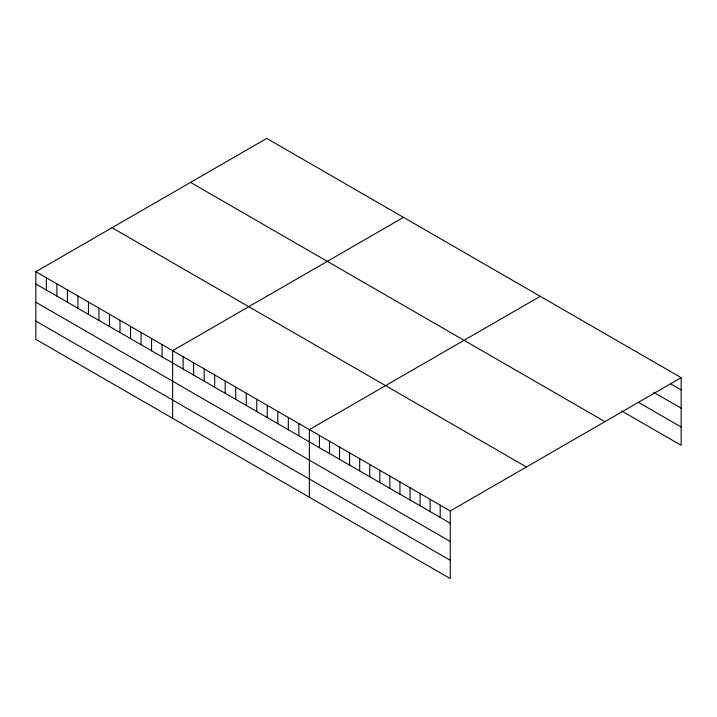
<?xml version="1.0" encoding="UTF-8"?>
<svg xmlns="http://www.w3.org/2000/svg" width="717" height="717" viewBox="0 0 717 717"><rect width="100%" height="100%" fill="white"/><g stroke="black" fill="none" stroke-linecap="round" stroke-linejoin="round"><path stroke-width="1.08" d="M35.85 271.707L450.258 510.97L450.258 578.592L35.85 339.338L35.85 271.707L266.742 138.408L681.15 377.662L681.15 445.293L621.684 410.958M403.492 217.368L172.609 350.667L172.609 418.289M540.251 296.318L309.359 429.617L309.359 497.248M450.258 510.97L681.15 377.662M671.085 384.115L681.15 389.923M653.698 392.351L681.15 408.197M638.148 402.192L681.15 427.018M190.543 182.396L604.96 421.659M112.04 227.719L526.457 466.982M35.85 283.968L450.258 523.231M35.85 302.242L450.258 541.496M35.85 321.064L450.258 560.327M440.193 505.162L440.193 517.423M430.128 499.346L430.128 511.606M420.063 493.538L420.063 505.799M410.007 487.73L410.007 499.991M399.943 481.914L399.943 494.174M389.878 476.106L389.878 488.367M379.813 470.298L379.813 482.559M369.748 464.482L369.748 476.742M359.683 458.674L359.683 470.935M349.618 452.866L349.618 465.127M339.553 447.05L339.553 459.31M329.488 441.242L329.488 453.502M319.423 435.434L319.423 447.695M298.846 423.55L298.846 435.811M288.324 417.473L288.324 429.734M277.802 411.397L277.802 423.657M267.28 405.329L267.28 417.59M256.767 399.252L256.767 411.513M246.245 393.176L246.245 405.437M235.723 387.108L235.723 399.369M225.201 381.032L225.201 393.292M214.688 374.964L214.688 387.225M204.166 368.888L204.166 381.148M193.644 362.811L193.644 375.072M183.122 356.743L183.122 369.004M162.087 344.59L162.087 356.851M151.565 338.523L151.565 350.783M141.043 332.446L141.043 344.707M130.53 326.369L130.53 338.63M120.008 320.302L120.008 332.563M109.486 314.225L109.486 326.486M98.964 308.149L98.964 320.409M88.451 302.081L88.451 314.342M77.929 296.004L77.929 308.265M67.407 289.928L67.407 302.189M56.885 283.86L56.885 296.121M46.372 277.784L46.372 290.044"/></g></svg>
